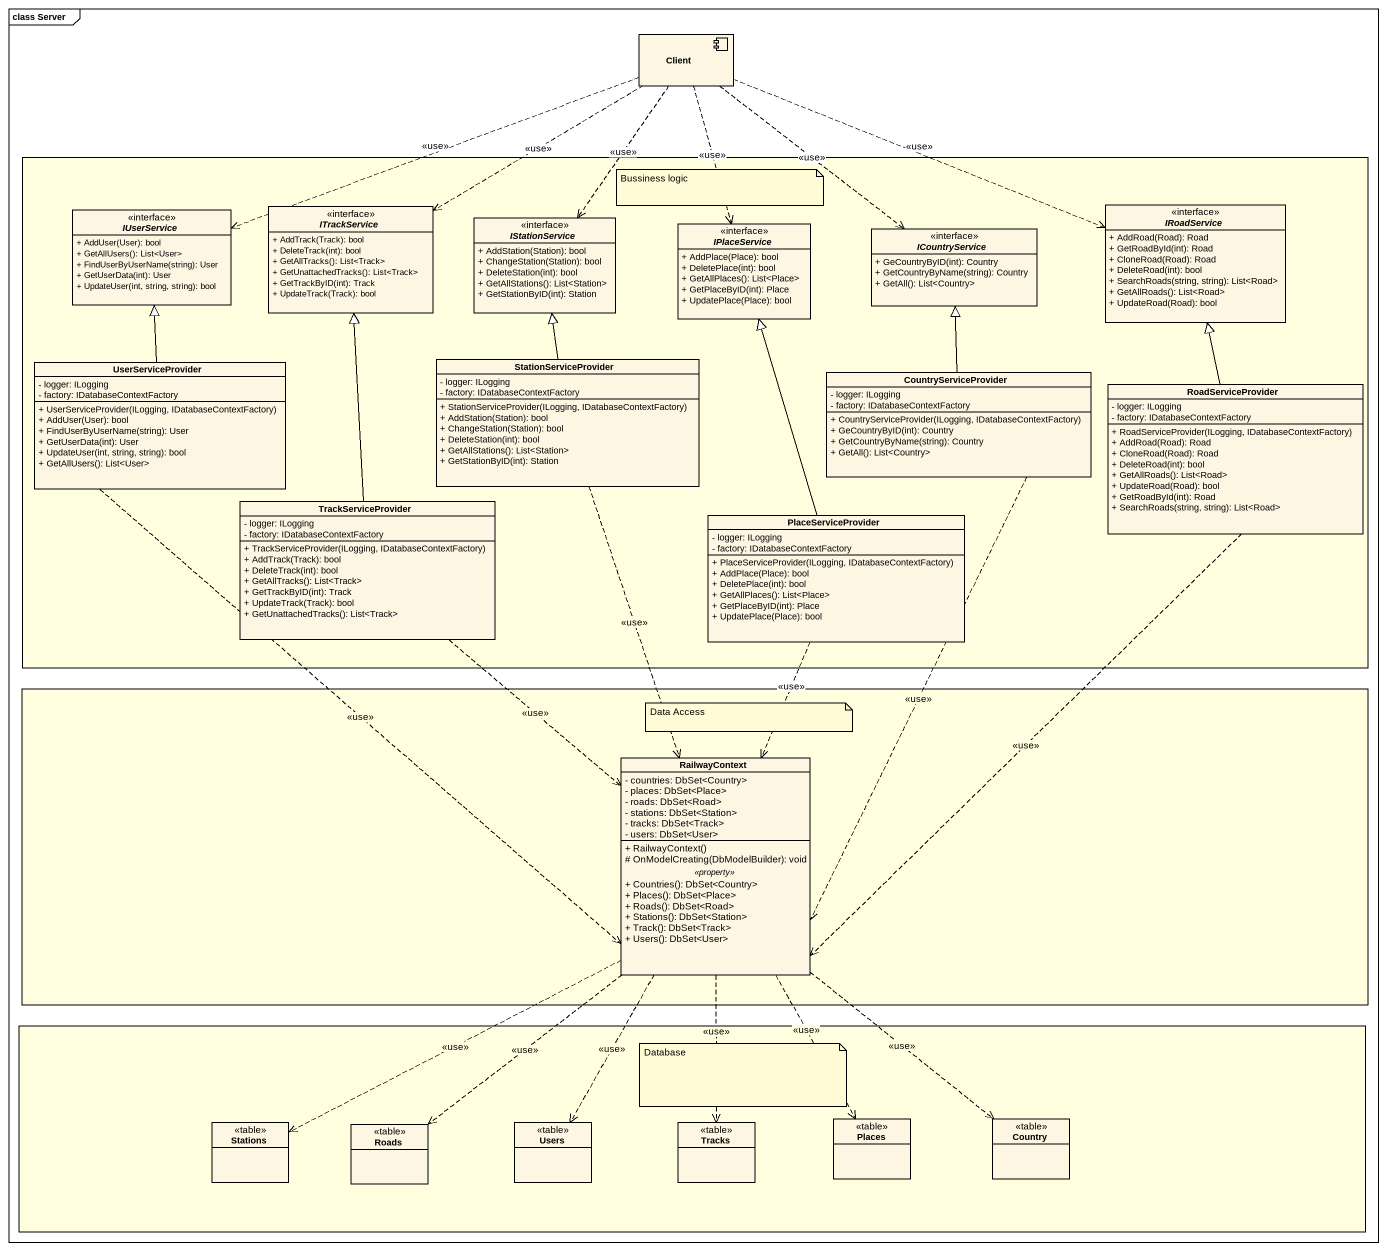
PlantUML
@startuml
mainframe class Server
allowmixing
hide circle
hide empty members
skinparam classAttributeIconSize 0
component Client
rectangle " " as rectangle1 #FFFFE0 {
  interface IRoadService {
    + AddRoad(Road): Road
    + GetRoadById(int): Road
    + CloneRoad(Road): Road
    + DeleteRoad(int): bool
    + SearchRoads(string, string): List<Road>
    + GetAllRoads(): List<Road>
    + UpdateRoad(Road): bool
  }
  interface IUserService {
    + AddUser(User): bool
    + GetAllUsers(): List<User>
    + FindUserByUserName(string): User
    + GetUserData(int): User
    + UpdateUser(int, string, string): bool
  }
  interface ITrackService {
    + AddTrack(Track): bool
    + DeleteTrack(int): bool
    + GetAllTracks(): List<Track>
    + GetUnattachedTracks(): List<Track>
    + GetTrackByID(int): Track
    + UpdateTrack(Track): bool
  }
  interface IStationService {
    + AddStation(Station): bool
    + ChangeStation(Station): bool
    + DeleteStation(int): bool
    + GetAllStations(): List<Station>
    + GetStationByID(int): Station
  }
  interface IPlaceService {
    + AddPlace(Place): bool
    + DeletePlace(int): bool
    + GetAllPlaces(): List<Place>
    + GetPlaceByID(int): Place
    + UpdatePlace(Place): bool
  }
  interface ICountryService {
    + GeCountryByID(int): Country
    + GetCountryByName(string): Country
    + GetAll(): List<Country>
  }
  class StationServiceProvider {
    - logger: ILogging
    - factory: IDatabaseContextFactory
    + StationServiceProvider(ILogging, IDatabaseContextFactory)
    + AddStation(Station): bool
    + ChangeStation(Station): bool
    + DeleteStation(int): bool
    + GetAllStations(): List<Station>
    + GetStationByID(int): Station
  }
  class UserServiceProvider {
    - logger: ILogging
    - factory: IDatabaseContextFactory
    + UserServiceProvider(ILogging, IDatabaseContextFactory)
    + AddUser(User): bool
    + FindUserByUserName(string): User
    + GetUserData(int): User
    + UpdateUser(int, string, string): bool
    + GetAllUsers(): List<User>
  }
  class CountryServiceProvider {
    - logger: ILogging
    - factory: IDatabaseContextFactory
    + CountryServiceProvider(ILogging, IDatabaseContextFactory)
    + GeCountryByID(int): Country
    + GetCountryByName(string): Country
    + GetAll(): List<Country>
  }
  class RoadServiceProvider {
    - logger: ILogging
    - factory: IDatabaseContextFactory
    + RoadServiceProvider(ILogging, IDatabaseContextFactory)
    + AddRoad(Road): Road
    + CloneRoad(Road): Road
    + DeleteRoad(int): bool
    + GetAllRoads(): List<Road>
    + UpdateRoad(Road): bool
    + GetRoadById(int): Road
    + SearchRoads(string, string): List<Road>
  }
  class TrackServiceProvider {
    - logger: ILogging
    - factory: IDatabaseContextFactory
    + TrackServiceProvider(ILogging, IDatabaseContextFactory)
    + AddTrack(Track): bool
    + DeleteTrack(int): bool
    + GetAllTracks(): List<Track>
    + GetTrackByID(int): Track
    + UpdateTrack(Track): bool
    + GetUnattachedTracks(): List<Track>
  }
  class PlaceServiceProvider {
    - logger: ILogging
    - factory: IDatabaseContextFactory
    + PlaceServiceProvider(ILogging, IDatabaseContextFactory)
    + AddPlace(Place): bool
    + DeletePlace(int): bool
    + GetAllPlaces(): List<Place>
    + GetPlaceByID(int): Place
    + UpdatePlace(Place): bool
  }
}
rectangle " " as rectangle2 #FFFFE0 {
  class RailwayContext {
    - countries: DbSet<Country>
    - places: DbSet<Place>
    - roads: DbSet<Road>
    - stations: DbSet<Station>
    - tracks: DbSet<Track>
    - users: DbSet<User>
    --
    + RailwayContext()
    # OnModelCreating(DbModelBuilder): void
    .. <<property>> ..
    + Countries(): DbSet<Country>
    + Places(): DbSet<Place>
    + Roads(): DbSet<Road>
    + Stations(): DbSet<Station>
    + Track(): DbSet<Track>
    + Users(): DbSet<User>
  }
}
rectangle " " as rectangle3 #FFFFE0 {
  class Stations <<table>>
  class Roads <<table>>
  class Users <<table>>
  class Tracks <<table>>
  class Places <<table>>
  class Country <<table>>
}
Client .right.> IRoadService : <<use>>
Client .left.> IUserService : <<use>>
Client .left.> ITrackService : <<use>>
Client ..> IStationService : <<use>>
Client ..> IPlaceService : <<use>>
Client ..> ICountryService : <<use>>
StationServiceProvider -up-|> IStationService
StationServiceProvider ..> RailwayContext : <<use>>
UserServiceProvider -up-|> IUserService
UserServiceProvider ..> RailwayContext : <<use>>
CountryServiceProvider -up-|> ICountryService
CountryServiceProvider ..> RailwayContext : <<use>>
RoadServiceProvider -up-|> IRoadService
RoadServiceProvider ..> RailwayContext : <<use>>
TrackServiceProvider -up-|> ITrackService
TrackServiceProvider ..> RailwayContext : <<use>>
PlaceServiceProvider -up-|> IPlaceService
PlaceServiceProvider ..> RailwayContext : <<use>>
RailwayContext ..> Stations : <<use>>
RailwayContext ..> Roads : <<use>>
RailwayContext ..> Users : <<use>>
RailwayContext ..> Tracks : <<use>>
RailwayContext ..> Places : <<use>>
RailwayContext ..> Country : <<use>>
note as N1
  Bussiness logic
end note
note as N2
  Data Access
end note
note as N3
  Database
end note
@enduml
